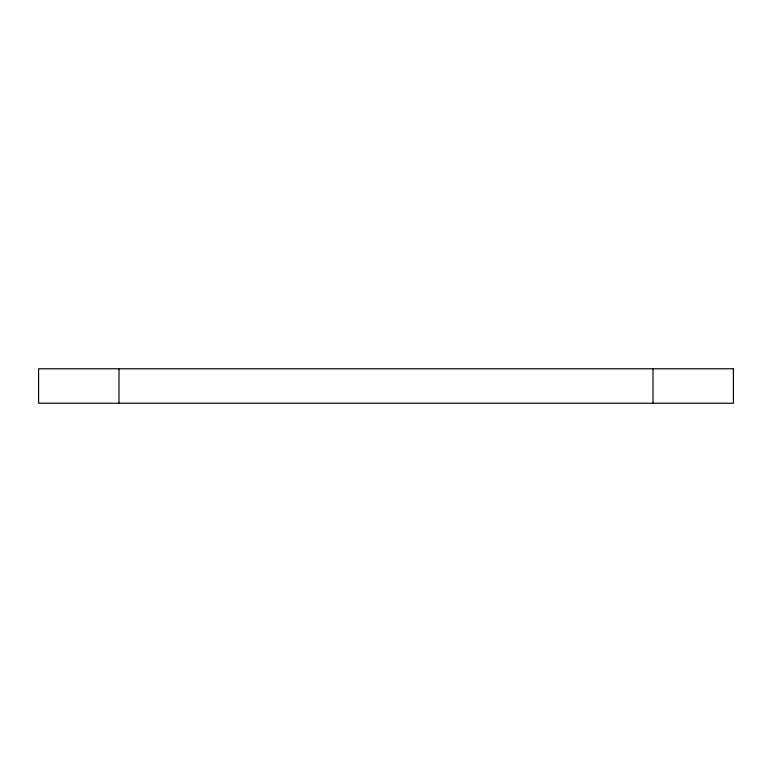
<?xml version="1.0" encoding="UTF-8"?>
<svg xmlns="http://www.w3.org/2000/svg" width="772" height="772" viewBox="0 0 772 772"><rect width="100%" height="100%" fill="white"/><g stroke="black" fill="none" stroke-linecap="round" stroke-linejoin="round"><path stroke-width="1.16" d="M653.006 368.775L653.006 403.225M118.994 368.775L118.994 403.225M733.4 368.775L38.6 368.775L38.6 403.225L733.4 403.225L733.4 368.775"/></g></svg>
